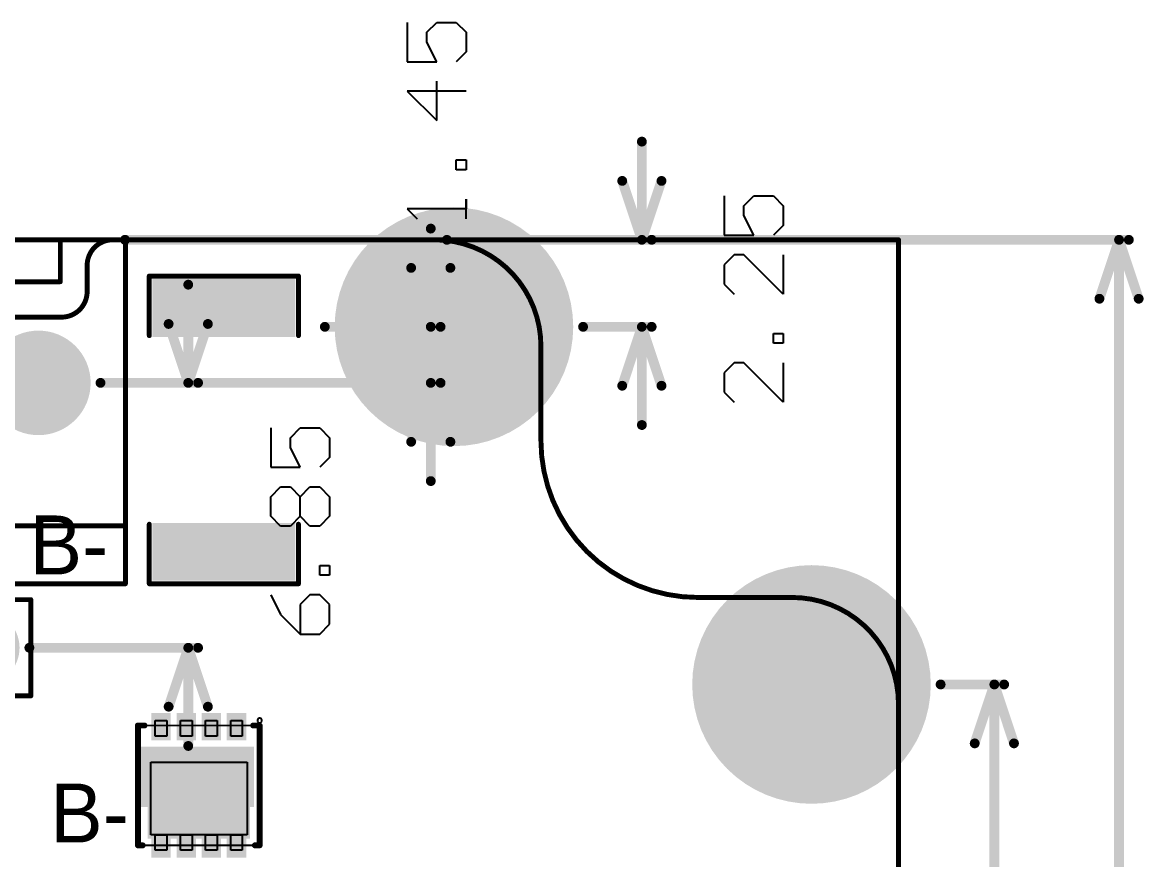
# Model space of a CAD drawing. Header units: millimetres. Extents: x 18.6 to 91.5, y 20.1 to 88.8.
# Drawn here: x 59.74 to 88.74, y 66.37 to 88.02 of the extents above; entities that cross this region are included whole.
import ezdxf

# ---------------------------------------------------------------- set-up
doc = ezdxf.new("R2010")
doc.units = ezdxf.units.MM
for name, color, linetype in [('BottomLayer', 5, 'Continuous'), ('BottomSolder', 6, 'Continuous'), ('KeepOutLayer', 6, 'Continuous'), ('Mechanical1', 6, 'Continuous'), ('Mechanical15', 56, 'Continuous'), ('Mechanical2', 216, 'Continuous'), ('Mechanical6', 56, 'Continuous'), ('MidLayer1', 16, 'Continuous'), ('MidLayer2', 76, 'Continuous'), ('MultiLayer', 9, 'Continuous'), ('PadHoleLayer', 156, 'Continuous'), ('TopLayer', 1, 'Continuous'), ('TopOverlay', 2, 'Continuous'), ('TopPaste', 8, 'Continuous'), ('TopSolder', 216, 'Continuous')]:
    doc.layers.add(name, color=color, linetype=linetype)

# ---------------------------------------------------------------- blocks, each defined once
blk = doc.blocks.new('PDFN3X3_8L_11')
at = {"layer": 'Mechanical15'}
for p, q in [((-1.125, 1.675), (-1.125, 1.675)), ((-1.125, 1.675), (-0.825, 1.675)), ((-1.125, 1.275), (-1.125, 1.675)), ((-0.825, 1.675), (-0.825, 1.275)), ((-0.475, 1.675), (-0.475, 1.675)), ((-0.475, 1.675), (-0.175, 1.675)), ((-0.475, 1.275), (-0.475, 1.675)), ((-0.175, 1.675), (-0.175, 1.275)), ((0.175, 1.675), (0.175, 1.675)), ((0.175, 1.675), (0.475, 1.675)), ((0.175, 1.275), (0.175, 1.675)), ((0.475, 1.675), (0.475, 1.275)), ((0.825, 1.675), (0.825, 1.675)), ((0.825, 1.675), (1.125, 1.675)), ((0.825, 1.275), (0.825, 1.675)), ((1.125, 1.675), (1.125, 1.275)), ((-1.25, 1.275), (-1.25, 1.275)), ((-1.25, 1.275), (1.24, 1.275)), ((-1.25, -0.605), (-1.25, 1.275)), ((-0.825, 1.275), (-1.125, 1.275)), ((-0.175, 1.275), (-0.475, 1.275)), ((0.475, 1.275), (0.175, 1.275)), ((1.125, 1.275), (0.825, 1.275)), ((1.24, 1.275), (1.24, -0.605)), ((1.24, -0.605), (-1.25, -0.605)), ((-1.125, -1.675), (-1.125, -1.275)), ((-1.125, -1.275), (-0.825, -1.275)), ((-0.825, -1.275), (-0.825, -1.675)), ((-0.475, -1.675), (-0.475, -1.275)), ((-0.475, -1.275), (-0.175, -1.275)), ((-0.175, -1.275), (-0.175, -1.675)), ((0.175, -1.675), (0.175, -1.275)), ((0.175, -1.275), (0.475, -1.275)), ((0.475, -1.275), (0.475, -1.675)), ((0.825, -1.675), (0.825, -1.275)), ((0.825, -1.275), (1.125, -1.275)), ((1.125, -1.275), (1.125, -1.675)), ((-1.6, -1.615), (-1.635, -1.65)), ((-1.635, -1.65), (-1.635, -1.675)), ((-1.635, -1.675), (-1.635, -1.7)), ((-1.635, -1.7), (-1.6, -1.735)), ((-1.55, -1.615), (-1.6, -1.615)), ((-1.6, -1.735), (-1.55, -1.735)), ((-1.515, -1.65), (-1.55, -1.615)), ((-1.55, -1.735), (-1.515, -1.7)), ((-1.515, -1.675), (-1.515, -1.65)), ((-1.515, -1.675), (-1.515, -1.675)), ((-1.515, -1.7), (-1.515, -1.675)), ((-0.825, -1.675), (-1.125, -1.675)), ((-0.825, -1.675), (-0.825, -1.675)), ((-0.175, -1.675), (-0.475, -1.675)), ((-0.175, -1.675), (-0.175, -1.675)), ((0.475, -1.675), (0.175, -1.675)), ((0.475, -1.675), (0.475, -1.675)), ((1.125, -1.675), (0.825, -1.675)), ((1.125, -1.675), (1.125, -1.675))]:
    blk.add_line(p, q, dxfattribs=at)
at = {"layer": 'Mechanical15', "const_width": 0.0508}
for points in [[(-1.575, 1.55), (-1.575, -1.55)], [(1.575, 1.55), (-1.575, 1.55)], [(1.575, 1.55), (1.575, -1.55)], [(1.575, -1.55), (-1.575, -1.55)]]:
    blk.add_lwpolyline(points, dxfattribs=at)
at = {"layer": 'Mechanical15', "const_width": 0.0254}
for points in [[(-1.588, 1.55, 1), (-1.562, 1.55, 1)], [(-1.588, 1.55, 1), (-1.562, 1.55, 1)], [(1.562, 1.55, 1), (1.588, 1.55, 1)], [(1.562, 1.55, 1), (1.588, 1.55, 1)], [(-1.588, -1.55, 1), (-1.562, -1.55, 1)], [(-1.588, -1.55, 1), (-1.562, -1.55, 1)], [(1.562, -1.55, 1), (1.588, -1.55, 1)], [(1.562, -1.55, 1), (1.588, -1.55, 1)]]:
    blk.add_lwpolyline(points, format="xyb", close=True, dxfattribs=at)
at = {"layer": 'TopLayer'}
for points in [[(-0.775, 1.82), (-1.175, 1.82), (-0.775, 1.22), (-1.175, 1.22)], [(-0.125, 1.82), (-0.525, 1.82), (-0.125, 1.22), (-0.525, 1.22)], [(0.525, 1.82), (0.125, 1.82), (0.525, 1.22), (0.125, 1.22)], [(1.175, 1.82), (0.775, 1.82), (1.175, 1.22), (0.775, 1.22)], [(-1.27, -0.628), (1.27, -0.628), (-1.27, 1.328), (1.27, 1.328)], [(-0.775, -1.22), (-1.175, -1.22), (-0.775, -1.82), (-1.175, -1.82)], [(-0.125, -1.22), (-0.525, -1.22), (-0.125, -1.82), (-0.525, -1.82)], [(0.525, -1.22), (0.125, -1.22), (0.525, -1.82), (0.125, -1.82)], [(1.175, -1.22), (0.775, -1.22), (1.175, -1.82), (0.775, -1.82)]]:
    blk.add_solid(points, dxfattribs=at)
at = {"layer": 'TopOverlay', "const_width": 0.152}
for points in [[(-1.45, 1.55), (-1.575, 1.55)], [(-1.575, 1.55), (-1.575, -1.55)], [(1.576, 1.55), (1.45, 1.55)], [(1.575, 1.55), (1.575, -1.55)], [(-1.406, -1.55), (-1.575, -1.55)], [(1.575, -1.55), (1.406, -1.55)]]:
    blk.add_lwpolyline(points, dxfattribs=at)
at = {"layer": 'TopOverlay', "const_width": 0.076}
for points in [[(-1.613, 1.55, 1), (-1.537, 1.55, 1)], [(-1.613, 1.55, 1), (-1.537, 1.55, 1)], [(-1.488, 1.55, 1), (-1.412, 1.55, 1)], [(1.412, 1.55, 1), (1.488, 1.55, 1)], [(1.537, 1.55, 1), (1.613, 1.55, 1)], [(1.538, 1.55, 1), (1.614, 1.55, 1)], [(-1.613, -1.55, 1), (-1.537, -1.55, 1)], [(-1.613, -1.55, 1), (-1.537, -1.55, 1)], [(-1.444, -1.55, 1), (-1.368, -1.55, 1)], [(1.368, -1.55, 1), (1.444, -1.55, 1)], [(1.537, -1.55, 1), (1.613, -1.55, 1)], [(1.537, -1.55, 1), (1.613, -1.55, 1)]]:
    blk.add_lwpolyline(points, format="xyb", close=True, dxfattribs=at)
at = {"layer": 'TopPaste'}
for points in [[(-0.775, 1.82), (-1.175, 1.82), (-0.775, 1.22), (-1.175, 1.22)], [(-0.125, 1.82), (-0.525, 1.82), (-0.125, 1.22), (-0.525, 1.22)], [(0.525, 1.82), (0.125, 1.82), (0.525, 1.22), (0.125, 1.22)], [(1.175, 1.82), (0.775, 1.82), (1.175, 1.22), (0.775, 1.22)], [(-1.27, -0.628), (1.27, -0.628), (-1.27, 1.328), (1.27, 1.328)], [(-0.775, -1.22), (-1.175, -1.22), (-0.775, -1.82), (-1.175, -1.82)], [(-0.125, -1.22), (-0.525, -1.22), (-0.125, -1.82), (-0.525, -1.82)], [(0.525, -1.22), (0.125, -1.22), (0.525, -1.82), (0.125, -1.82)], [(1.175, -1.22), (0.775, -1.22), (1.175, -1.82), (0.775, -1.82)]]:
    blk.add_solid(points, dxfattribs=at)
at = {"layer": 'TopSolder'}
for points in [[(-0.724, 1.871), (-1.226, 1.871), (-0.724, 1.169), (-1.226, 1.169)], [(-0.074, 1.871), (-0.576, 1.871), (-0.074, 1.169), (-0.576, 1.169)], [(0.576, 1.871), (0.074, 1.871), (0.576, 1.169), (0.074, 1.169)], [(1.226, 1.871), (0.724, 1.871), (1.226, 1.169), (0.724, 1.169)], [(-1.321, -0.679), (1.321, -0.679), (-1.321, 1.379), (1.321, 1.379)], [(-0.724, -1.169), (-1.226, -1.169), (-0.724, -1.871), (-1.226, -1.871)], [(-0.074, -1.169), (-0.576, -1.169), (-0.074, -1.871), (-0.576, -1.871)], [(0.576, -1.169), (0.074, -1.169), (0.576, -1.871), (0.074, -1.871)], [(1.226, -1.169), (0.724, -1.169), (1.226, -1.871), (0.724, -1.871)]]:
    blk.add_solid(points, dxfattribs=at)
blk = doc.blocks.new('R2512D_13')
at = {"layer": 'TopLayer'}
for points in [[(-3.801, -1.75), (-2.506, -1.75), (-3.801, 1.75), (-2.506, 1.75)], [(2.506, -1.75), (3.801, -1.75), (2.506, 1.75), (3.801, 1.75)]]:
    blk.add_solid(points, dxfattribs=at)
at = {"layer": 'TopOverlay', "const_width": 0.127}
for points in [[(-3.98, 1.93), (-2.438, 1.93)], [(-3.98, 1.93), (-3.98, -1.93)], [(2.439, 1.93), (3.98, 1.93)], [(3.98, 1.93), (3.98, -1.93)], [(-3.98, -1.93), (-2.438, -1.93)], [(2.439, -1.93), (3.98, -1.93)]]:
    blk.add_lwpolyline(points, dxfattribs=at)
at = {"layer": 'TopOverlay', "const_width": 0.0635}
for points in [[(-4.011, 1.93, 1), (-3.948, 1.93, 1)], [(-4.011, 1.93, 1), (-3.948, 1.93, 1)], [(-2.47, 1.93, 1), (-2.407, 1.93, 1)], [(2.407, 1.93, 1), (2.47, 1.93, 1)], [(3.948, 1.93, 1), (4.012, 1.93, 1)], [(3.948, 1.93, 1), (4.012, 1.93, 1)], [(-4.011, -1.93, 1), (-3.948, -1.93, 1)], [(-4.011, -1.93, 1), (-3.948, -1.93, 1)], [(-2.47, -1.93, 1), (-2.407, -1.93, 1)], [(2.407, -1.93, 1), (2.47, -1.93, 1)], [(3.948, -1.93, 1), (4.012, -1.93, 1)], [(3.948, -1.93, 1), (4.012, -1.93, 1)]]:
    blk.add_lwpolyline(points, format="xyb", close=True, dxfattribs=at)
at = {"layer": 'TopPaste'}
for points in [[(-3.801, -1.75), (-2.506, -1.75), (-3.801, 1.75), (-2.506, 1.75)], [(2.506, -1.75), (3.801, -1.75), (2.506, 1.75), (3.801, 1.75)]]:
    blk.add_solid(points, dxfattribs=at)
at = {"layer": 'TopSolder'}
for points in [[(-3.902, -1.852), (-2.404, -1.852), (-3.902, 1.852), (-2.404, 1.852)], [(2.404, -1.852), (3.902, -1.852), (2.404, 1.852), (3.902, 1.852)]]:
    blk.add_solid(points, dxfattribs=at)
blk = doc.blocks.new('DG302_3_5_17')
at = {"layer": 'BottomLayer', "const_width": 1.25}
for points in [[(-5.875, 0, 1), (-4.625, 0, 1)], [(-2.375, 0, 1), (-1.125, 0, 1)], [(1.125, 0, 1), (2.375, 0, 1)], [(4.625, 0, 1), (5.875, 0, 1)]]:
    blk.add_lwpolyline(points, format="xyb", close=True, dxfattribs=at)
at = {"layer": 'BottomSolder', "const_width": 1.352}
for points in [[(-5.926, 0, 1), (-4.574, 0, 1)], [(-2.426, 0, 1), (-1.074, 0, 1)], [(1.074, 0, 1), (2.426, 0, 1)], [(4.574, 0, 1), (5.926, 0, 1)]]:
    blk.add_lwpolyline(points, format="xyb", close=True, dxfattribs=at)
at = {"layer": 'MidLayer1', "const_width": 1.25}
for points in [[(-5.875, 0, 1), (-4.625, 0, 1)], [(-2.375, 0, 1), (-1.125, 0, 1)], [(1.125, 0, 1), (2.375, 0, 1)], [(4.625, 0, 1), (5.875, 0, 1)]]:
    blk.add_lwpolyline(points, format="xyb", close=True, dxfattribs=at)
at = {"layer": 'MidLayer2', "const_width": 1.25}
for points in [[(-5.875, 0, 1), (-4.625, 0, 1)], [(-2.375, 0, 1), (-1.125, 0, 1)], [(1.125, 0, 1), (2.375, 0, 1)], [(4.625, 0, 1), (5.875, 0, 1)]]:
    blk.add_lwpolyline(points, format="xyb", close=True, dxfattribs=at)
at = {"layer": 'MultiLayer', "const_width": 1.25}
for points in [[(-5.875, 0, 1), (-4.625, 0, 1)], [(-2.375, 0, 1), (-1.125, 0, 1)], [(1.125, 0, 1), (2.375, 0, 1)], [(4.625, 0, 1), (5.875, 0, 1)]]:
    blk.add_lwpolyline(points, format="xyb", close=True, dxfattribs=at)
at = {"layer": 'PadHoleLayer', "const_width": 0.425}
for points in [[(-5.462, 0, 1), (-5.038, 0, 1)], [(-1.962, 0, 1), (-1.538, 0, 1)], [(1.538, 0, 1), (1.962, 0, 1)], [(5.038, 0, 1), (5.462, 0, 1)]]:
    blk.add_lwpolyline(points, format="xyb", close=True, dxfattribs=at)
at = {"layer": 'TopLayer', "const_width": 1.25}
for points in [[(-5.875, 0, 1), (-4.625, 0, 1)], [(-2.375, 0, 1), (-1.125, 0, 1)], [(1.125, 0, 1), (2.375, 0, 1)], [(4.625, 0, 1), (5.875, 0, 1)]]:
    blk.add_lwpolyline(points, format="xyb", close=True, dxfattribs=at)
at = {"layer": 'TopOverlay', "const_width": 0.127}
for points in [[(-7.5, 3.7), (-7.5, -3.7)], [(7.5, 3.7), (-7.5, 3.7)], [(7.5, 3.7), (7.5, -3.7)], [(-4.572, -2.616), (-5.817, -2.616)], [(-5.817, -2.616), (-5.817, -3.658)], [(-4.572, -2.616), (-4.572, -3.7)], [(-2.317, -2.616), (-2.317, -3.658)], [(-1.072, -2.616), (-2.317, -2.616)], [(-1.072, -2.616), (-1.072, -3.7)], [(1.183, -2.616), (1.183, -3.658)], [(2.428, -2.616), (1.183, -2.616)], [(2.428, -2.616), (2.428, -3.7)], [(4.683, -2.616), (4.683, -3.658)], [(5.928, -2.616), (4.683, -2.616)], [(5.928, -2.616), (5.928, -3.7)], [(7.5, -3.7), (-7.5, -3.7)]]:
    blk.add_lwpolyline(points, dxfattribs=at)
at = {"layer": 'TopOverlay', "const_width": 0.0635}
for points in [[(-7.532, 3.7, 1), (-7.468, 3.7, 1)], [(-7.532, 3.7, 1), (-7.468, 3.7, 1)], [(7.468, 3.7, 1), (7.532, 3.7, 1)], [(7.468, 3.7, 1), (7.532, 3.7, 1)], [(-5.848, -2.616, 1), (-5.785, -2.616, 1)], [(-5.848, -2.616, 1), (-5.785, -2.616, 1)], [(-4.604, -2.616, 1), (-4.54, -2.616, 1)], [(-4.604, -2.616, 1), (-4.54, -2.616, 1)], [(-2.348, -2.616, 1), (-2.285, -2.616, 1)], [(-2.348, -2.616, 1), (-2.285, -2.616, 1)], [(-1.104, -2.616, 1), (-1.04, -2.616, 1)], [(-1.104, -2.616, 1), (-1.04, -2.616, 1)], [(1.152, -2.616, 1), (1.215, -2.616, 1)], [(1.152, -2.616, 1), (1.215, -2.616, 1)], [(2.396, -2.616, 1), (2.46, -2.616, 1)], [(2.396, -2.616, 1), (2.46, -2.616, 1)], [(4.652, -2.616, 1), (4.715, -2.616, 1)], [(4.652, -2.616, 1), (4.715, -2.616, 1)], [(5.896, -2.616, 1), (5.96, -2.616, 1)], [(5.896, -2.616, 1), (5.96, -2.616, 1)], [(-7.532, -3.7, 1), (-7.468, -3.7, 1)], [(-7.532, -3.7, 1), (-7.468, -3.7, 1)], [(-5.848, -3.658, 1), (-5.785, -3.658, 1)], [(-4.604, -3.7, 1), (-4.54, -3.7, 1)], [(-2.348, -3.658, 1), (-2.285, -3.658, 1)], [(-1.104, -3.7, 1), (-1.04, -3.7, 1)], [(1.152, -3.658, 1), (1.215, -3.658, 1)], [(2.396, -3.7, 1), (2.46, -3.7, 1)], [(4.652, -3.658, 1), (4.715, -3.658, 1)], [(5.896, -3.7, 1), (5.96, -3.7, 1)], [(7.468, -3.7, 1), (7.532, -3.7, 1)], [(7.468, -3.7, 1), (7.532, -3.7, 1)]]:
    blk.add_lwpolyline(points, format="xyb", close=True, dxfattribs=at)
at = {"layer": 'TopSolder', "const_width": 1.352}
for points in [[(-5.926, 0, 1), (-4.574, 0, 1)], [(-2.426, 0, 1), (-1.074, 0, 1)], [(1.074, 0, 1), (2.426, 0, 1)], [(4.574, 0, 1), (5.926, 0, 1)]]:
    blk.add_lwpolyline(points, format="xyb", close=True, dxfattribs=at)
blk = doc.blocks.new('HDR1X4_18')
at = {"layer": 'BottomLayer', "const_width": 0.85}
for points in [[(-4.235, 0, 1), (-3.385, 0, 1)], [(-1.695, 0, 1), (-0.845, 0, 1)], [(0.845, 0, 1), (1.695, 0, 1)], [(3.385, 0, 1), (4.235, 0, 1)]]:
    blk.add_lwpolyline(points, format="xyb", close=True, dxfattribs=at)
at = {"layer": 'BottomSolder', "const_width": 0.952}
for points in [[(-4.286, 0, 1), (-3.334, 0, 1)], [(-1.746, 0, 1), (-0.794, 0, 1)], [(0.794, 0, 1), (1.746, 0, 1)], [(3.334, 0, 1), (4.286, 0, 1)]]:
    blk.add_lwpolyline(points, format="xyb", close=True, dxfattribs=at)
at = {"layer": 'MidLayer1', "const_width": 0.85}
for points in [[(-4.235, 0, 1), (-3.385, 0, 1)], [(-1.695, 0, 1), (-0.845, 0, 1)], [(0.845, 0, 1), (1.695, 0, 1)], [(3.385, 0, 1), (4.235, 0, 1)]]:
    blk.add_lwpolyline(points, format="xyb", close=True, dxfattribs=at)
at = {"layer": 'MidLayer2', "const_width": 0.85}
for points in [[(-4.235, 0, 1), (-3.385, 0, 1)], [(-1.695, 0, 1), (-0.845, 0, 1)], [(0.845, 0, 1), (1.695, 0, 1)], [(3.385, 0, 1), (4.235, 0, 1)]]:
    blk.add_lwpolyline(points, format="xyb", close=True, dxfattribs=at)
at = {"layer": 'MultiLayer', "const_width": 0.85}
for points in [[(-4.235, 0, 1), (-3.385, 0, 1)], [(-1.695, 0, 1), (-0.845, 0, 1)], [(0.845, 0, 1), (1.695, 0, 1)], [(3.385, 0, 1), (4.235, 0, 1)]]:
    blk.add_lwpolyline(points, format="xyb", close=True, dxfattribs=at)
at = {"layer": 'PadHoleLayer', "const_width": 0.415}
for points in [[(-4.018, 0, 1), (-3.602, 0, 1)], [(-1.478, 0, 1), (-1.062, 0, 1)], [(1.062, 0, 1), (1.478, 0, 1)], [(3.602, 0, 1), (4.018, 0, 1)]]:
    blk.add_lwpolyline(points, format="xyb", close=True, dxfattribs=at)
at = {"layer": 'TopLayer', "const_width": 0.85}
for points in [[(-4.235, 0, 1), (-3.385, 0, 1)], [(-1.695, 0, 1), (-0.845, 0, 1)], [(0.845, 0, 1), (1.695, 0, 1)], [(3.385, 0, 1), (4.235, 0, 1)]]:
    blk.add_lwpolyline(points, format="xyb", close=True, dxfattribs=at)
at = {"layer": 'TopOverlay', "const_width": 0.127}
for points in [[(-5.055, 1.245), (-5.055, -1.245)], [(5.055, 1.245), (-5.055, 1.245)], [(5.055, 1.245), (5.055, -1.245)], [(5.055, -1.245), (-5.055, -1.245)]]:
    blk.add_lwpolyline(points, dxfattribs=at)
at = {"layer": 'TopOverlay', "const_width": 0.0635}
for points in [[(-5.086, 1.245, 1), (-5.023, 1.245, 1)], [(-5.086, 1.245, 1), (-5.023, 1.245, 1)], [(5.023, 1.245, 1), (5.086, 1.245, 1)], [(5.023, 1.245, 1), (5.086, 1.245, 1)], [(-5.086, -1.245, 1), (-5.023, -1.245, 1)], [(-5.086, -1.245, 1), (-5.023, -1.245, 1)], [(5.023, -1.245, 1), (5.086, -1.245, 1)], [(5.023, -1.245, 1), (5.086, -1.245, 1)]]:
    blk.add_lwpolyline(points, format="xyb", close=True, dxfattribs=at)
at = {"layer": 'TopSolder', "const_width": 0.952}
for points in [[(-4.286, 0, 1), (-3.334, 0, 1)], [(-1.746, 0, 1), (-0.794, 0, 1)], [(0.794, 0, 1), (1.746, 0, 1)], [(3.334, 0, 1), (4.286, 0, 1)]]:
    blk.add_lwpolyline(points, format="xyb", close=True, dxfattribs=at)

msp = doc.modelspace()

# ---------------------------------------------------------------- linework, layer by layer
at = {"layer": 'BottomLayer'}
for points, const_width in [([(69.408, 80.15, 1), (72.392, 80.15, 1)], 2.985), ([(68.974, 81.776, 1), (69.574, 81.776, 1)], 0.6), ([(68.3, 80.15, 1), (68.9, 80.15, 1)], 0.6), ([(68.974, 78.524, 1), (69.574, 78.524, 1)], 0.6), ([(72.226, 78.524, 1), (72.826, 78.524, 1)], 0.6), ([(70.6, 77.85, 1), (71.2, 77.85, 1)], 0.6), ([(78.658, 70.9, 1), (81.642, 70.9, 1)], 2.985), ([(78.224, 72.526, 1), (78.824, 72.526, 1)], 0.6), ([(77.55, 70.9, 1), (78.15, 70.9, 1)], 0.6), ([(78.224, 69.274, 1), (78.824, 69.274, 1)], 0.6), ([(81.476, 69.274, 1), (82.076, 69.274, 1)], 0.6), ([(79.85, 68.6, 1), (80.45, 68.6, 1)], 0.6)]:
    msp.add_lwpolyline(points, format="xyb", close=True, dxfattribs=dict(at, const_width=const_width))
at = {"layer": 'BottomSolder'}
for points, const_width in [([(69.357, 80.15, 1), (72.443, 80.15, 1)], 3.086), ([(68.923, 81.776, 1), (69.624, 81.776, 1)], 0.702), ([(68.249, 80.15, 1), (68.951, 80.15, 1)], 0.702), ([(68.923, 78.524, 1), (69.624, 78.524, 1)], 0.702), ([(72.176, 78.524, 1), (72.877, 78.524, 1)], 0.702), ([(70.549, 77.85, 1), (71.251, 77.85, 1)], 0.702), ([(78.607, 70.9, 1), (81.693, 70.9, 1)], 3.086), ([(78.173, 72.526, 1), (78.874, 72.526, 1)], 0.702), ([(77.499, 70.9, 1), (78.201, 70.9, 1)], 0.702), ([(78.173, 69.274, 1), (78.874, 69.274, 1)], 0.702), ([(81.426, 69.274, 1), (82.127, 69.274, 1)], 0.702), ([(79.799, 68.6, 1), (80.501, 68.6, 1)], 0.702)]:
    msp.add_lwpolyline(points, format="xyb", close=True, dxfattribs=dict(at, const_width=const_width))
msp.add_solid([(62.768, 67.729), (65.728, 67.729), (62.768, 69.291), (65.728, 69.291)], dxfattribs=at)
at = {"layer": 'KeepOutLayer', "const_width": 0.127}
for points in [[(61.411, 81.739, -0.414212), (62.072, 82.4)], [(70.4, 82.4, -0.414214), (73.15, 79.65)], [(61.411, 81.061, -0.414212), (60.749, 80.4)], [(77.21, 73.15, -0.414213), (73.15, 77.21)], [(79.65, 73.15, -0.414214), (82.4, 70.4)]]:
    msp.add_lwpolyline(points, format="xyb", dxfattribs=at)
for points in [[(62.072, 82.4), (70.4, 82.4)], [(61.411, 81.061), (61.411, 81.739)], [(49.051, 80.4), (60.749, 80.4)], [(73.15, 77.21), (73.15, 79.65)], [(77.21, 73.15), (79.65, 73.15)], [(82.4, 39.4), (82.4, 70.4)]]:
    msp.add_lwpolyline(points, dxfattribs=at)
at = {"layer": 'KeepOutLayer', "const_width": 0.0635}
for points in [[(62.04, 82.4, 1), (62.104, 82.4, 1)], [(62.04, 82.4, 1), (62.104, 82.4, 1)], [(70.368, 82.4, 1), (70.432, 82.4, 1)], [(70.368, 82.4, 1), (70.432, 82.4, 1)], [(61.379, 81.739, 1), (61.442, 81.739, 1)], [(61.379, 81.739, 1), (61.442, 81.739, 1)], [(61.379, 81.061, 1), (61.442, 81.061, 1)], [(61.379, 81.061, 1), (61.442, 81.061, 1)], [(60.718, 80.4, 1), (60.781, 80.4, 1)], [(60.718, 80.4, 1), (60.781, 80.4, 1)], [(73.118, 79.65, 1), (73.182, 79.65, 1)], [(73.118, 79.65, 1), (73.182, 79.65, 1)], [(73.118, 77.21, 1), (73.182, 77.21, 1)], [(73.118, 77.21, 1), (73.182, 77.21, 1)], [(77.178, 73.15, 1), (77.242, 73.15, 1)], [(77.178, 73.15, 1), (77.242, 73.15, 1)], [(79.618, 73.15, 1), (79.682, 73.15, 1)], [(79.618, 73.15, 1), (79.682, 73.15, 1)], [(82.368, 70.4, 1), (82.432, 70.4, 1)], [(82.368, 70.4, 1), (82.432, 70.4, 1)]]:
    msp.add_lwpolyline(points, format="xyb", close=True, dxfattribs=at)
at = {"layer": 'Mechanical1', "const_width": 0.127}
for points in [[(61.411, 81.739, -0.414212), (62.072, 82.4)], [(70.4, 82.4, -0.414214), (73.15, 79.65)], [(61.411, 81.061, -0.414212), (60.749, 80.4)], [(77.21, 73.15, -0.414213), (73.15, 77.21)], [(79.65, 73.15, -0.414214), (82.4, 70.4)]]:
    msp.add_lwpolyline(points, format="xyb", dxfattribs=at)
for points in [[(62.072, 82.4), (70.4, 82.4)], [(61.411, 81.061), (61.411, 81.739)], [(49.051, 80.4), (60.749, 80.4)], [(73.15, 77.21), (73.15, 79.65)], [(77.21, 73.15), (79.65, 73.15)], [(82.4, 39.4), (82.4, 70.4)]]:
    msp.add_lwpolyline(points, dxfattribs=at)
at = {"layer": 'Mechanical1', "const_width": 0.0635}
for points in [[(62.04, 82.4, 1), (62.104, 82.4, 1)], [(62.04, 82.4, 1), (62.104, 82.4, 1)], [(70.368, 82.4, 1), (70.432, 82.4, 1)], [(70.368, 82.4, 1), (70.432, 82.4, 1)], [(61.379, 81.739, 1), (61.442, 81.739, 1)], [(61.379, 81.739, 1), (61.442, 81.739, 1)], [(61.379, 81.061, 1), (61.442, 81.061, 1)], [(61.379, 81.061, 1), (61.442, 81.061, 1)], [(60.718, 80.4, 1), (60.781, 80.4, 1)], [(60.718, 80.4, 1), (60.781, 80.4, 1)], [(73.118, 79.65, 1), (73.182, 79.65, 1)], [(73.118, 79.65, 1), (73.182, 79.65, 1)], [(73.118, 77.21, 1), (73.182, 77.21, 1)], [(73.118, 77.21, 1), (73.182, 77.21, 1)], [(77.178, 73.15, 1), (77.242, 73.15, 1)], [(77.178, 73.15, 1), (77.242, 73.15, 1)], [(79.618, 73.15, 1), (79.682, 73.15, 1)], [(79.618, 73.15, 1), (79.682, 73.15, 1)], [(82.368, 70.4, 1), (82.432, 70.4, 1)], [(82.368, 70.4, 1), (82.432, 70.4, 1)]]:
    msp.add_lwpolyline(points, format="xyb", close=True, dxfattribs=at)
at = {"layer": 'Mechanical2', "const_width": 0.127}
for points in [[(27.4, 82.4), (82.4, 82.4)], [(82.4, 27.4), (82.4, 82.4)]]:
    msp.add_lwpolyline(points, dxfattribs=at)
at = {"layer": 'Mechanical2', "const_width": 0.0635}
msp.add_lwpolyline([(82.368, 82.4, 1), (82.432, 82.4, 1)], format="xyb", close=True, dxfattribs=at)
msp.add_lwpolyline([(82.368, 82.4, 1), (82.432, 82.4, 1)], format="xyb", close=True, dxfattribs=at)
at = {"layer": 'Mechanical6'}
for p, q in [((69.691, 88.022), (69.691, 87.007)), ((70.199, 87.768), (70.453, 88.022)), ((70.453, 88.022), (70.961, 88.022)), ((70.961, 88.022), (71.215, 87.768)), ((70.199, 87.515), (70.199, 87.768)), ((71.215, 87.768), (71.215, 87.261)), ((70.453, 87.007), (70.199, 87.515)), ((71.215, 87.261), (70.961, 87.007)), ((69.691, 87.007), (70.453, 87.007)), ((70.453, 85.483), (70.453, 86.499)), ((71.215, 86.245), (69.691, 86.245)), ((69.691, 86.245), (70.453, 85.483)), ((70.961, 84.214), (70.961, 84.468)), ((70.961, 84.468), (71.215, 84.468)), ((71.215, 84.468), (71.215, 84.214)), ((71.215, 84.214), (70.961, 84.214)), ((77.895, 83.535), (77.895, 82.519)), ((78.403, 83.281), (78.656, 83.535)), ((78.656, 83.535), (79.164, 83.535)), ((79.164, 83.535), (79.418, 83.281)), ((71.215, 82.944), (71.215, 83.452)), ((71.215, 83.452), (71.215, 83.198)), ((78.403, 83.027), (78.403, 83.281)), ((79.418, 83.281), (79.418, 82.773)), ((71.215, 83.198), (69.691, 83.198)), ((69.691, 83.198), (69.945, 82.944)), ((78.656, 82.519), (78.403, 83.027)), ((79.418, 82.773), (79.164, 82.519)), ((77.895, 82.519), (78.656, 82.519)), ((78.149, 82.011), (77.895, 81.757)), ((78.403, 82.011), (78.149, 82.011)), ((79.418, 80.996), (78.403, 82.011)), ((79.418, 82.011), (79.418, 80.996)), ((77.895, 81.757), (77.895, 81.25)), ((77.895, 81.25), (78.149, 80.996)), ((79.164, 79.726), (79.164, 79.98)), ((79.164, 79.98), (79.418, 79.98)), ((79.418, 79.98), (79.418, 79.726)), ((79.418, 79.726), (79.164, 79.726)), ((78.149, 79.218), (77.895, 78.964)), ((78.403, 79.218), (78.149, 79.218)), ((79.418, 78.202), (78.403, 79.218)), ((79.418, 79.218), (79.418, 78.202)), ((77.895, 78.964), (77.895, 78.456)), ((77.895, 78.456), (78.149, 78.202)), ((66.16, 77.534), (66.16, 76.519)), ((66.668, 77.281), (66.922, 77.534)), ((66.922, 77.534), (67.43, 77.534)), ((67.43, 77.534), (67.683, 77.281)), ((66.668, 77.027), (66.668, 77.281)), ((67.683, 77.281), (67.683, 76.773)), ((66.922, 76.519), (66.668, 77.027)), ((67.683, 76.773), (67.43, 76.519)), ((66.16, 76.519), (66.922, 76.519)), ((66.16, 75.757), (66.414, 76.011)), ((66.414, 76.011), (66.668, 76.011)), ((66.668, 76.011), (66.922, 75.757)), ((66.922, 75.757), (67.176, 76.011)), ((67.176, 76.011), (67.43, 76.011)), ((67.43, 76.011), (67.683, 75.757)), ((66.16, 75.249), (66.16, 75.757)), ((66.922, 75.249), (66.922, 75.757)), ((67.683, 75.757), (67.683, 75.249)), ((66.414, 74.995), (66.16, 75.249)), ((66.922, 75.249), (66.668, 74.995)), ((67.176, 74.995), (66.922, 75.249)), ((67.683, 75.249), (67.43, 74.995)), ((66.668, 74.995), (66.414, 74.995)), ((67.43, 74.995), (67.176, 74.995)), ((67.43, 73.726), (67.43, 73.98)), ((67.43, 73.98), (67.683, 73.98)), ((67.683, 73.98), (67.683, 73.726)), ((67.683, 73.726), (67.43, 73.726)), ((66.16, 73.218), (66.414, 72.71)), ((67.176, 73.218), (66.922, 72.964)), ((67.43, 73.218), (67.176, 73.218)), ((67.683, 72.964), (67.43, 73.218)), ((66.922, 72.964), (66.922, 72.202)), ((67.683, 72.456), (67.683, 72.964)), ((66.414, 72.71), (66.922, 72.202)), ((67.43, 72.202), (67.683, 72.456)), ((66.922, 72.202), (67.43, 72.202))]:
    msp.add_line(p, q, dxfattribs=at)
for points, const_width in [([(75.762, 82.4), (75.762, 84.94)], 0.254), ([(75.254, 83.924), (75.762, 82.4)], 0.254), ([(75.762, 82.4), (76.27, 83.924)], 0.254), ([(70.301, 80.15), (70.301, 82.69)], 0.254), ([(62.072, 82.4), (70.4, 82.4)], 0.127), ([(62.389, 82.4), (76.016, 82.4)], 0.254), ([(70.718, 82.4), (88.36, 82.4)], 0.254), ([(87.598, 80.876), (88.106, 82.4)], 0.254), ([(88.106, 58.328), (88.106, 82.4)], 0.254), ([(88.106, 82.4), (88.614, 80.876)], 0.254), ([(61.411, 81.061), (61.411, 81.739)], 0.127), ([(69.793, 81.674), (70.301, 80.15)], 0.254), ([(70.301, 80.15), (70.809, 81.674)], 0.254), ([(64.027, 78.7), (64.027, 81.24)], 0.254), ([(49.051, 80.4), (60.749, 80.4)], 0.127), ([(63.519, 80.224), (64.027, 78.7)], 0.254), ([(64.027, 78.7), (64.535, 80.224)], 0.254), ([(67.56, 80.15), (70.555, 80.15)], 0.254), ([(74.24, 80.15), (76.016, 80.15)], 0.254), ([(75.254, 78.626), (75.762, 80.15)], 0.254), ([(75.762, 77.61), (75.762, 80.15)], 0.254), ([(75.762, 80.15), (76.27, 78.626)], 0.254), ([(73.15, 77.21), (73.15, 79.65)], 0.127), ([(61.756, 78.7), (70.555, 78.7)], 0.254), ([(61.756, 78.7), (64.281, 78.7)], 0.254), ([(69.793, 77.176), (70.301, 78.7)], 0.254), ([(70.301, 76.16), (70.301, 78.7)], 0.254), ([(70.301, 78.7), (70.809, 77.176)], 0.254), ([(77.21, 73.15), (79.65, 73.15)], 0.127), ([(59.916, 71.849), (64.281, 71.849)], 0.254), ([(63.519, 70.325), (64.027, 71.849)], 0.254), ([(64.027, 69.309), (64.027, 71.849)], 0.254), ([(64.027, 71.849), (64.535, 70.325)], 0.254), ([(83.49, 70.9), (85.134, 70.9)], 0.254), ([(84.372, 69.376), (84.88, 70.9)], 0.254), ([(84.88, 58.328), (84.88, 70.9)], 0.254), ([(84.88, 70.9), (85.388, 69.376)], 0.254), ([(82.4, 39.4), (82.4, 70.4)], 0.127)]:
    msp.add_lwpolyline(points, dxfattribs=dict(at, const_width=const_width))
for points, const_width in [([(75.698, 84.94, 1), (75.825, 84.94, 1)], 0.127), ([(75.19, 83.924, 1), (75.317, 83.924, 1)], 0.127), ([(76.206, 83.924, 1), (76.333, 83.924, 1)], 0.127), ([(70.237, 82.69, 1), (70.364, 82.69, 1)], 0.127), ([(62.04, 82.4, 1), (62.104, 82.4, 1)], 0.0635), ([(62.04, 82.4, 1), (62.104, 82.4, 1)], 0.0635), ([(62.326, 82.4, 1), (62.453, 82.4, 1)], 0.127), ([(70.368, 82.4, 1), (70.432, 82.4, 1)], 0.0635), ([(70.368, 82.4, 1), (70.432, 82.4, 1)], 0.0635), ([(70.654, 82.4, 1), (70.781, 82.4, 1)], 0.127), ([(75.698, 82.4, 1), (75.825, 82.4, 1)], 0.127), ([(75.698, 82.4, 1), (75.825, 82.4, 1)], 0.127), ([(75.698, 82.4, 1), (75.825, 82.4, 1)], 0.127), ([(75.952, 82.4, 1), (76.079, 82.4, 1)], 0.127), ([(88.043, 82.4, 1), (88.17, 82.4, 1)], 0.127), ([(88.043, 82.4, 1), (88.17, 82.4, 1)], 0.127), ([(88.043, 82.4, 1), (88.17, 82.4, 1)], 0.127), ([(88.297, 82.4, 1), (88.424, 82.4, 1)], 0.127), ([(61.379, 81.739, 1), (61.442, 81.739, 1)], 0.0635), ([(61.379, 81.739, 1), (61.442, 81.739, 1)], 0.0635), ([(69.729, 81.674, 1), (69.856, 81.674, 1)], 0.127), ([(70.745, 81.674, 1), (70.872, 81.674, 1)], 0.127), ([(63.963, 81.24, 1), (64.09, 81.24, 1)], 0.127), ([(61.379, 81.061, 1), (61.442, 81.061, 1)], 0.0635), ([(61.379, 81.061, 1), (61.442, 81.061, 1)], 0.0635), ([(87.535, 80.876, 1), (87.662, 80.876, 1)], 0.127), ([(88.551, 80.876, 1), (88.678, 80.876, 1)], 0.127), ([(60.718, 80.4, 1), (60.781, 80.4, 1)], 0.0635), ([(60.718, 80.4, 1), (60.781, 80.4, 1)], 0.0635), ([(63.455, 80.224, 1), (63.582, 80.224, 1)], 0.127), ([(64.471, 80.224, 1), (64.598, 80.224, 1)], 0.127), ([(67.496, 80.15, 1), (67.623, 80.15, 1)], 0.127), ([(70.237, 80.15, 1), (70.364, 80.15, 1)], 0.127), ([(70.237, 80.15, 1), (70.364, 80.15, 1)], 0.127), ([(70.237, 80.15, 1), (70.364, 80.15, 1)], 0.127), ([(70.491, 80.15, 1), (70.618, 80.15, 1)], 0.127), ([(74.177, 80.15, 1), (74.304, 80.15, 1)], 0.127), ([(75.698, 80.15, 1), (75.825, 80.15, 1)], 0.127), ([(75.698, 80.15, 1), (75.825, 80.15, 1)], 0.127), ([(75.698, 80.15, 1), (75.825, 80.15, 1)], 0.127), ([(75.952, 80.15, 1), (76.079, 80.15, 1)], 0.127), ([(73.118, 79.65, 1), (73.182, 79.65, 1)], 0.0635), ([(73.118, 79.65, 1), (73.182, 79.65, 1)], 0.0635), ([(61.692, 78.7, 1), (61.819, 78.7, 1)], 0.127), ([(61.692, 78.7, 1), (61.819, 78.7, 1)], 0.127), ([(63.963, 78.7, 1), (64.09, 78.7, 1)], 0.127), ([(63.963, 78.7, 1), (64.09, 78.7, 1)], 0.127), ([(63.963, 78.7, 1), (64.09, 78.7, 1)], 0.127), ([(64.217, 78.7, 1), (64.344, 78.7, 1)], 0.127), ([(70.237, 78.7, 1), (70.364, 78.7, 1)], 0.127), ([(70.237, 78.7, 1), (70.364, 78.7, 1)], 0.127), ([(70.237, 78.7, 1), (70.364, 78.7, 1)], 0.127), ([(70.491, 78.7, 1), (70.618, 78.7, 1)], 0.127), ([(75.19, 78.626, 1), (75.317, 78.626, 1)], 0.127), ([(76.206, 78.626, 1), (76.333, 78.626, 1)], 0.127), ([(75.698, 77.61, 1), (75.825, 77.61, 1)], 0.127), ([(69.729, 77.176, 1), (69.856, 77.176, 1)], 0.127), ([(70.745, 77.176, 1), (70.872, 77.176, 1)], 0.127), ([(73.118, 77.21, 1), (73.182, 77.21, 1)], 0.0635), ([(73.118, 77.21, 1), (73.182, 77.21, 1)], 0.0635), ([(70.237, 76.16, 1), (70.364, 76.16, 1)], 0.127), ([(77.178, 73.15, 1), (77.242, 73.15, 1)], 0.0635), ([(77.178, 73.15, 1), (77.242, 73.15, 1)], 0.0635), ([(79.618, 73.15, 1), (79.682, 73.15, 1)], 0.0635), ([(79.618, 73.15, 1), (79.682, 73.15, 1)], 0.0635), ([(59.852, 71.849, 1), (59.979, 71.849, 1)], 0.127), ([(63.963, 71.849, 1), (64.09, 71.849, 1)], 0.127), ([(63.963, 71.849, 1), (64.09, 71.849, 1)], 0.127), ([(63.963, 71.849, 1), (64.09, 71.849, 1)], 0.127), ([(64.217, 71.849, 1), (64.344, 71.849, 1)], 0.127), ([(83.427, 70.9, 1), (83.554, 70.9, 1)], 0.127), ([(84.817, 70.9, 1), (84.944, 70.9, 1)], 0.127), ([(84.817, 70.9, 1), (84.944, 70.9, 1)], 0.127), ([(84.817, 70.9, 1), (84.944, 70.9, 1)], 0.127), ([(85.071, 70.9, 1), (85.198, 70.9, 1)], 0.127), ([(63.455, 70.325, 1), (63.582, 70.325, 1)], 0.127), ([(64.471, 70.325, 1), (64.598, 70.325, 1)], 0.127), ([(82.368, 70.4, 1), (82.432, 70.4, 1)], 0.0635), ([(82.368, 70.4, 1), (82.432, 70.4, 1)], 0.0635), ([(63.963, 69.309, 1), (64.09, 69.309, 1)], 0.127), ([(84.309, 69.376, 1), (84.436, 69.376, 1)], 0.127), ([(85.325, 69.376, 1), (85.452, 69.376, 1)], 0.127)]:
    msp.add_lwpolyline(points, format="xyb", close=True, dxfattribs=dict(at, const_width=const_width))
at = {"layer": 'Mechanical6', "const_width": 0.127}
for points in [[(61.411, 81.739, -0.414212), (62.072, 82.4)], [(70.4, 82.4, -0.414214), (73.15, 79.65)], [(61.411, 81.061, -0.414212), (60.749, 80.4)], [(77.21, 73.15, -0.414213), (73.15, 77.21)], [(79.65, 73.15, -0.414214), (82.4, 70.4)]]:
    msp.add_lwpolyline(points, format="xyb", dxfattribs=at)
at = {"layer": 'MidLayer1'}
for points, const_width in [([(69.408, 80.15, 1), (72.392, 80.15, 1)], 2.985), ([(68.974, 81.776, 1), (69.574, 81.776, 1)], 0.6), ([(68.3, 80.15, 1), (68.9, 80.15, 1)], 0.6), ([(68.974, 78.524, 1), (69.574, 78.524, 1)], 0.6), ([(72.226, 78.524, 1), (72.826, 78.524, 1)], 0.6), ([(70.6, 77.85, 1), (71.2, 77.85, 1)], 0.6), ([(78.658, 70.9, 1), (81.642, 70.9, 1)], 2.985), ([(78.224, 72.526, 1), (78.824, 72.526, 1)], 0.6), ([(77.55, 70.9, 1), (78.15, 70.9, 1)], 0.6), ([(78.224, 69.274, 1), (78.824, 69.274, 1)], 0.6), ([(81.476, 69.274, 1), (82.076, 69.274, 1)], 0.6), ([(79.85, 68.6, 1), (80.45, 68.6, 1)], 0.6)]:
    msp.add_lwpolyline(points, format="xyb", close=True, dxfattribs=dict(at, const_width=const_width))
at = {"layer": 'MidLayer2'}
for points, const_width in [([(69.408, 80.15, 1), (72.392, 80.15, 1)], 2.985), ([(68.974, 81.776, 1), (69.574, 81.776, 1)], 0.6), ([(68.3, 80.15, 1), (68.9, 80.15, 1)], 0.6), ([(68.974, 78.524, 1), (69.574, 78.524, 1)], 0.6), ([(72.226, 78.524, 1), (72.826, 78.524, 1)], 0.6), ([(70.6, 77.85, 1), (71.2, 77.85, 1)], 0.6), ([(78.658, 70.9, 1), (81.642, 70.9, 1)], 2.985), ([(78.224, 72.526, 1), (78.824, 72.526, 1)], 0.6), ([(77.55, 70.9, 1), (78.15, 70.9, 1)], 0.6), ([(78.224, 69.274, 1), (78.824, 69.274, 1)], 0.6), ([(81.476, 69.274, 1), (82.076, 69.274, 1)], 0.6), ([(79.85, 68.6, 1), (80.45, 68.6, 1)], 0.6)]:
    msp.add_lwpolyline(points, format="xyb", close=True, dxfattribs=dict(at, const_width=const_width))
at = {"layer": 'MultiLayer'}
for points, const_width in [([(69.408, 80.15, 1), (72.392, 80.15, 1)], 2.985), ([(68.974, 81.776, 1), (69.574, 81.776, 1)], 0.6), ([(68.3, 80.15, 1), (68.9, 80.15, 1)], 0.6), ([(68.974, 78.524, 1), (69.574, 78.524, 1)], 0.6), ([(72.226, 78.524, 1), (72.826, 78.524, 1)], 0.6), ([(70.6, 77.85, 1), (71.2, 77.85, 1)], 0.6), ([(78.658, 70.9, 1), (81.642, 70.9, 1)], 2.985), ([(78.224, 72.526, 1), (78.824, 72.526, 1)], 0.6), ([(77.55, 70.9, 1), (78.15, 70.9, 1)], 0.6), ([(78.224, 69.274, 1), (78.824, 69.274, 1)], 0.6), ([(81.476, 69.274, 1), (82.076, 69.274, 1)], 0.6), ([(79.85, 68.6, 1), (80.45, 68.6, 1)], 0.6)]:
    msp.add_lwpolyline(points, format="xyb", close=True, dxfattribs=dict(at, const_width=const_width))
at = {"layer": 'PadHoleLayer'}
for points, const_width in [([(69.149, 81.776, 1), (69.399, 81.776, 1)], 0.25), ([(70.143, 80.15, 1), (71.658, 80.15, 1)], 1.515), ([(68.475, 80.15, 1), (68.725, 80.15, 1)], 0.25), ([(69.149, 78.524, 1), (69.399, 78.524, 1)], 0.25), ([(72.401, 78.524, 1), (72.651, 78.524, 1)], 0.25), ([(70.775, 77.85, 1), (71.025, 77.85, 1)], 0.25), ([(78.399, 72.526, 1), (78.649, 72.526, 1)], 0.25), ([(79.393, 70.9, 1), (80.908, 70.9, 1)], 1.515), ([(77.725, 70.9, 1), (77.975, 70.9, 1)], 0.25), ([(78.399, 69.274, 1), (78.649, 69.274, 1)], 0.25), ([(81.651, 69.274, 1), (81.901, 69.274, 1)], 0.25), ([(80.025, 68.6, 1), (80.275, 68.6, 1)], 0.25)]:
    msp.add_lwpolyline(points, format="xyb", close=True, dxfattribs=dict(at, const_width=const_width))
at = {"layer": 'TopLayer'}
for points, const_width in [([(69.408, 80.15, 1), (72.392, 80.15, 1)], 2.985), ([(68.974, 81.776, 1), (69.574, 81.776, 1)], 0.6), ([(68.3, 80.15, 1), (68.9, 80.15, 1)], 0.6), ([(68.974, 78.524, 1), (69.574, 78.524, 1)], 0.6), ([(72.226, 78.524, 1), (72.826, 78.524, 1)], 0.6), ([(70.6, 77.85, 1), (71.2, 77.85, 1)], 0.6), ([(78.658, 70.9, 1), (81.642, 70.9, 1)], 2.985), ([(78.224, 72.526, 1), (78.824, 72.526, 1)], 0.6), ([(77.55, 70.9, 1), (78.15, 70.9, 1)], 0.6), ([(78.224, 69.274, 1), (78.824, 69.274, 1)], 0.6), ([(81.476, 69.274, 1), (82.076, 69.274, 1)], 0.6), ([(79.85, 68.6, 1), (80.45, 68.6, 1)], 0.6)]:
    msp.add_lwpolyline(points, format="xyb", close=True, dxfattribs=dict(at, const_width=const_width))
at = {"layer": 'TopOverlay', "const_width": 0.127}
for points in [[(62.4, 73.503), (62.4, 75)], [(47.4, 73.503), (62.4, 73.503)]]:
    msp.add_lwpolyline(points, dxfattribs=at)
at = {"layer": 'TopOverlay', "const_width": 0.0635}
for points in [[(62.368, 75, 1), (62.432, 75, 1)], [(62.368, 73.503, 1), (62.432, 73.503, 1)], [(62.368, 73.503, 1), (62.432, 73.503, 1)]]:
    msp.add_lwpolyline(points, format="xyb", close=True, dxfattribs=at)
at = {"layer": 'TopSolder'}
for points, const_width in [([(69.357, 80.15, 1), (72.443, 80.15, 1)], 3.086), ([(68.923, 81.776, 1), (69.624, 81.776, 1)], 0.702), ([(68.249, 80.15, 1), (68.951, 80.15, 1)], 0.702), ([(68.923, 78.524, 1), (69.624, 78.524, 1)], 0.702), ([(72.176, 78.524, 1), (72.877, 78.524, 1)], 0.702), ([(70.549, 77.85, 1), (71.251, 77.85, 1)], 0.702), ([(78.607, 70.9, 1), (81.693, 70.9, 1)], 3.086), ([(78.173, 72.526, 1), (78.874, 72.526, 1)], 0.702), ([(77.499, 70.9, 1), (78.201, 70.9, 1)], 0.702), ([(78.173, 69.274, 1), (78.874, 69.274, 1)], 0.702), ([(81.426, 69.274, 1), (82.127, 69.274, 1)], 0.702), ([(79.799, 68.6, 1), (80.501, 68.6, 1)], 0.702)]:
    msp.add_lwpolyline(points, format="xyb", close=True, dxfattribs=dict(at, const_width=const_width))

# ---------------------------------------------------------------- block references
for name, p, rotation in [('DG302_3_5_17', (54.9, 78.7), 180), ('R2512D_13', (64.948, 77.483), 90), ('HDR1X4_18', (54.9, 71.849), 180), ('PDFN3X3_8L_11', (64.299, 68.289), 180)]:
    msp.add_blockref(name, p, dxfattribs=dict(rotation=rotation))

# ---------------------------------------------------------------- texts
at = {"layer": 'Mechanical6'}
msp.add_text('B-', height=1.524, rotation=360, dxfattribs=at).set_placement((60.453, 66.813))
at = {"layer": 'TopOverlay'}
msp.add_text('B-', height=1.524, rotation=360, dxfattribs=at).set_placement((59.92, 73.747))

doc.saveas('drawing.dxf')
